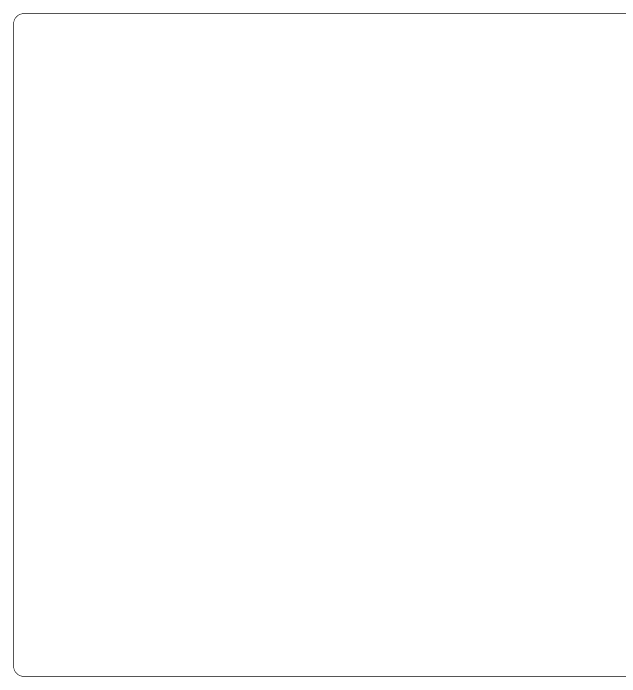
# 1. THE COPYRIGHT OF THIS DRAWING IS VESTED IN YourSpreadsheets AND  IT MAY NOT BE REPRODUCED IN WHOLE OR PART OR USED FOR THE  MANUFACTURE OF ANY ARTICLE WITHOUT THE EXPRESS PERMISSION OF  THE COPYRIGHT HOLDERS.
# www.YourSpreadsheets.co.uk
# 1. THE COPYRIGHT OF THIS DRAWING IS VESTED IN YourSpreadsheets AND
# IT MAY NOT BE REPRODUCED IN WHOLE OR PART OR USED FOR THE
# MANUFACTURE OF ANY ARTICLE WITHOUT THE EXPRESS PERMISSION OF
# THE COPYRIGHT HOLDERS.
# Paper-space layout 'A1' of a CAD drawing. Extents: x 0 to 1044, y 0 to 571.
# Drawn here: x 0 to 522, y 0 to 571 of the extents above; entities that cross this region are included whole.
import ezdxf
from ezdxf.enums import TextEntityAlignment as Align

# ---------------------------------------------------------------- set-up
doc = ezdxf.new("R2010")
doc.units = 0
doc.layers.get('0').update_dxf_attribs({"linetype": 'CONTINUOUS'})
for name, color, linetype in [('YS-TEXT-MEDIUM', 6, 'CONTINUOUS'), ('YS-TEXT-SMALL', 2, 'CONTINUOUS'), ('YS-TITLEBLOCK-BORDERS', 154, 'CONTINUOUS')]:
    doc.layers.add(name, color=color, linetype=linetype)
doc.styles.add('YS TEXT', font='GOTHIC.TTF')

# ---------------------------------------------------------------- blocks, each defined once
blk = doc.blocks.new('*U18')
at = {"layer": 'YS-TITLEBLOCK-BORDERS', "linetype": 'Continuous', "const_width": 0.5}
blk.add_lwpolyline([(9, 571), (810, 571, -0.414214), (819, 562), (819, 9, -0.414214), (810, 0), (9, 0, -0.414214), (0, 9), (0, 562, -0.414214)], format="xyb", close=True, dxfattribs=at)
at = {"layer": 'YS-TEXT-MEDIUM', "style": 'YS TEXT'}
for tag, p, height in [('status', (734.6, 153.64), 4.8), ('client1', (734.6, 99), 3.75), ('client2', (734.6, 94.55), 2.5), ('client3', (734.6, 90.1), 2.5), ('client4', (734.6, 85.64), 2.5), ('architect1', (734.6, 77.55), 3.75), ('architect2', (734.6, 73.1), 2.5), ('architect3', (734.6, 68.64), 2.5), ('architect4', (734.6, 64.19), 2.5), ('site1', (734.6, 52), 3.75), ('site-single-line', (734.6, 47.57), 4.8), ('site2', (734.6, 45.55), 3.75), ('title1', (734.6, 36.08), 3.75), ('title-single-line', (734.6, 31.36), 4.8), ('title2', (734.6, 29.62), 3.75)]:
    blk.add_attdef(tag, p, '', height=height, dxfattribs=at)
for tag, height, p in [('scale', 2.75, (731.24, 20.7)), ('date', 2.75, (758.86, 20.7)), ('drawn', 2.75, (781.62, 20.7)), ('checked', 2.75, (804.38, 20.7)), ('project_number', 4.5, (731.24, 9.19)), ('drawing_number', 4.5, (770.24, 9.19)), ('revision', 4.5, (804, 9.19))]:
    blk.add_attdef(tag, text='', height=height, dxfattribs=at).set_placement(p, align=Align.MIDDLE_CENTER)
at = {"layer": 'YS-TEXT-SMALL', "style": 'YS TEXT'}
for tag, p in [('NOTES_001', (717.19, 558.04)), ('NOTES_002', (717.19, 554.7)), ('NOTES_003', (717.19, 551.37)), ('NOTES_004', (717.19, 548.04)), ('NOTES_005', (717.19, 541.37)), ('NOTES_006', (717.19, 534.7)), ('NOTES_007', (717.19, 531.37)), ('NOTES_008', (717.19, 528.04))]:
    blk.add_attdef(tag, p, '', height=2, dxfattribs=at)

psp = doc.layouts.new('A1')

# ---------------------------------------------------------------- block references
at = {"xscale": 1.000002246503588, "yscale": 1.000002246503588, "zscale": 1.000002246503588}
psp.add_blockref('*U18', (0, 0), dxfattribs=at)

doc.saveas('drawing.dxf')
